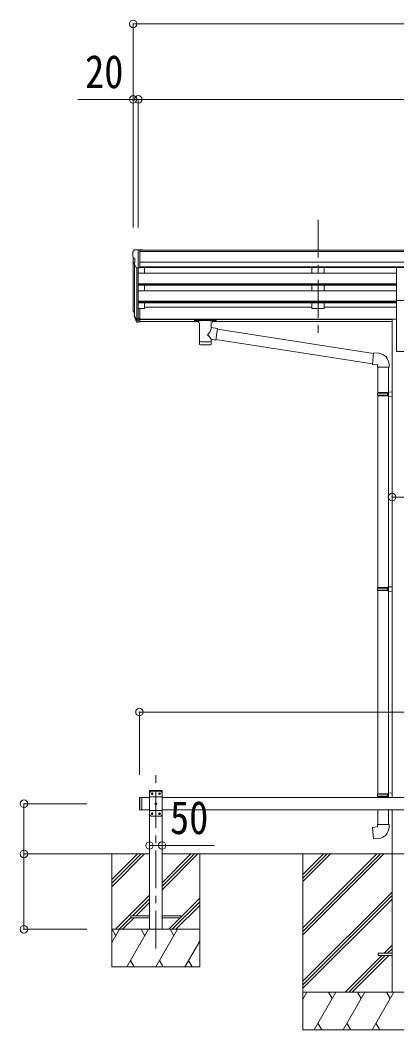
# Model space of a CAD drawing. Units: millimetres at full size, sheet at 1:30. Extents: x -8432 to 8432, y -5820 to 5820.
# Drawn here: x -1146 to 354, y -3235 to 784 of the extents above; entities that cross this region are included whole.
import ezdxf
from ezdxf.enums import TextEntityAlignment as Align

# ---------------------------------------------------------------- set-up
doc = ezdxf.new("R2010")
doc.units = ezdxf.units.MM
doc.header["$LTSCALE"] = 30
doc.header["$PDMODE"] = 32
doc.header["$PDSIZE"] = 30
doc.linetypes.add('CHAIN1', pattern=[8, 5, -1, 1, -1])
for name, color, linetype, lineweight in [('0-0_0', 7, 'Continuous', 9), ('0-1_本体', 5, 'CHAIN1', 9), ('0-3_ELV2', 4, 'Continuous', 9), ('0-6_OTH_LINE', 6, 'Continuous', 9), ('0-9_OUTLINE', 7, 'Continuous', 9)]:
    doc.layers.add(name, color=color, linetype=linetype, lineweight=lineweight)
doc.styles.add('ＭＳ ゴシック', font='')
doc.styles.get('ＭＳ ゴシック').set_extended_font_data('MS Gothic')

msp = doc.modelspace()

# ---------------------------------------------------------------- linework, layer by layer
at = {"layer": '0-0_0'}
for p, q in [((-880.61, -2534.54), (-630.61, -2534.54)), ((-780.61, -2534.54), (-780.61, -2984.54)), ((-780.61, -2636.89), (-678.26, -2534.54)), ((-780.61, -2651.03), (-664.12, -2534.54)), ((-780.61, -2665.17), (-649.98, -2534.54)), ((-580.61, -2677.3), (-437.84, -2534.54)), ((-580.61, -2663.16), (-451.99, -2534.54)), ((-580.61, -2649.02), (-466.13, -2534.54)), ((-580.61, -2534.54), (1805.39, -2534.54)), ((-430.61, -2984.54), (-430.61, -2534.54)), ((-19.81, -2534.54), (-19.81, -3234.54)), ((-19.81, -2828.71), (274.37, -2534.54)), ((-19.81, -2842.86), (288.51, -2534.54)), ((-19.81, -2857), (302.65, -2534.54)), ((-19.81, -2644.87), (90.52, -2534.54)), ((-19.81, -2630.73), (76.38, -2534.54)), ((-19.81, -2616.58), (62.24, -2534.54)), ((-19.81, -3040.85), (334.99, -2686.05)), ((-766.13, -2834.54), (-630.61, -2699.02)), ((-697.99, -2780.54), (-630.61, -2713.16)), ((-683.85, -2780.54), (-630.61, -2727.3)), ((-539.86, -2834.54), (-430.61, -2725.29)), ((-505.61, -2786.15), (-430.61, -2711.15)), ((-19.81, -3054.99), (334.99, -2700.19)), ((-19.81, -3069.13), (334.99, -2714.33)), ((-525.72, -2834.54), (-430.61, -2739.43)), ((-751.99, -2834.54), (-705.61, -2788.16)), ((-737.85, -2834.54), (-691.85, -2788.54)), ((-554, -2834.54), (-508, -2788.54)), ((-780.61, -2887.65), (-749.94, -2834.54)), ((-780.61, -2834.54), (-430.61, -2834.54)), ((-764.95, -2860.52), (-779.95, -2834.54)), ((-721.08, -2984.54), (-634.47, -2834.54)), ((-649.48, -2860.52), (-664.48, -2834.54)), ((-605.61, -2984.54), (-519, -2834.54)), ((-534.01, -2860.52), (-549.01, -2834.54)), ((-490.14, -2984.54), (-430.61, -2881.44)), ((303.13, -2930.04), (334.99, -2898.18)), ((317.27, -2930.04), (334.99, -2912.32)), ((331.42, -2930.04), (334.99, -2926.46)), ((-706.08, -2958.56), (-691.08, -2984.54)), ((-590.61, -2958.56), (-575.61, -2984.54)), ((-475.14, -2958.56), (-460.14, -2984.54)), ((148.63, -3084.54), (294.13, -2939.04)), ((162.77, -3084.54), (308.27, -2939.04)), ((176.92, -3084.54), (322.42, -2939.04)), ((-780.61, -2984.54), (-430.61, -2984.54)), ((780.19, -3084.54), (-19.81, -3084.54)), ((-19.81, -3112.04), (-3.93, -3084.54)), ((24.94, -3234.54), (111.54, -3084.54)), ((96.54, -3110.52), (81.54, -3084.54)), ((140.41, -3234.54), (227.01, -3084.54)), ((212.01, -3110.52), (197.01, -3084.54)), ((255.88, -3234.54), (342.48, -3084.54)), ((327.48, -3110.52), (312.48, -3084.54)), ((39.93, -3208.56), (54.93, -3234.54)), ((155.41, -3208.56), (170.4, -3234.54)), ((270.88, -3208.56), (285.88, -3234.54)), ((-19.81, -3234.54), (780.19, -3234.54))]:
    msp.add_line(p, q, dxfattribs=at)
at = {"layer": '0-1_本体'}
for p, q in [((40.39, -10.13), (40.39, -487.65)), ((-605.61, -2911.09), (-605.61, -2195.06))]:
    msp.add_line(p, q, dxfattribs=at)
at = {"layer": '0-3_ELV2'}
for p, q in [((-697.61, -138.91), (-697.61, -139.54)), ((-695.61, -160.11), (-695.61, -362.9)), ((-695.08, -160.72), (-689.76, -163.79)), ((-690.7, -130.11), (-694.77, -135.91)), ((-687.61, -129.54), (-689.94, -129.68)), ((-687.61, -129.54), (-669.11, -129.54)), ((-675.61, -129.54), (-675.61, -363.26)), ((-669.11, -129.54), (-659.11, -129.63)), ((-669.11, -201.52), (-669.11, -129.54)), ((4319.89, -131.14), (-669.11, -131.14)), ((4319.89, -136.36), (-669.11, -136.36)), ((-659.11, -131.14), (-659.11, -129.63)), ((-683.23, -200.71), (-692.24, -185.12)), ((-690.64, -187.88), (-690.64, -389.61)), ((-689.61, -164.05), (-689.61, -180.33)), ((4329.89, -179.89), (-669.11, -179.89)), ((4329.89, -197.74), (-669.11, -197.74)), ((352.89, -331.97), (352.89, -200.17)), ((352.89, -200.17), (407.89, -200.17)), ((-681.61, -202.05), (-681.62, -408.04)), ((-675.61, -202.52), (-680.82, -202.2)), ((-669.11, -201.52), (-675.61, -201.52)), ((-675.61, -223.05), (352.89, -223.05)), ((352.89, -200.99), (-669.11, -200.99)), ((-650.61, -200.99), (-650.61, -223.05)), ((15.39, -201.09), (15.39, -222.95)), ((65.39, -222.95), (15.39, -222.95)), ((65.39, -201.09), (65.39, -222.95)), ((-675.61, -264.93), (352.89, -264.93)), ((-675.61, -266.43), (352.89, -266.43)), ((-675.61, -270.74), (352.89, -270.74)), ((-650.61, -270.74), (-650.61, -293.16)), ((15.39, -270.74), (15.39, -293.06)), ((65.39, -293.06), (65.39, -270.74)), ((-675.61, -293.16), (352.89, -293.16)), ((65.39, -293.06), (15.39, -293.06)), ((-675.61, -335.04), (352.89, -335.04)), ((-675.61, -336.53), (352.89, -336.53)), ((-675.61, -340.85), (352.89, -340.85)), ((-650.61, -340.85), (-650.61, -363.89)), ((15.39, -358.95), (-650.61, -358.95)), ((15.39, -340.85), (15.39, -363.89)), ((65.39, -340.85), (65.39, -363.89)), ((352.89, -358.95), (65.39, -358.95)), ((352.89, -331.97), (352.89, -534.54)), ((352.89, -331.97), (407.89, -331.97)), ((-694.52, -377.45), (-690.64, -385.4)), ((-693.91, -376.07), (-690.64, -383.14)), ((-692.2, -388.73), (-691.86, -393.13)), ((-691.86, -393.13), (-683.05, -416.68)), ((-691.25, -392.57), (-683.05, -408.74)), ((-682.04, -407.61), (-689.8, -392.21)), ((-675.61, -363.26), (-675.61, -418.03)), ((-669.11, -363.26), (-675.61, -363.26)), ((-669.11, -363.26), (-669.11, -417.29)), ((-650.61, -363.89), (-669.11, -363.89)), ((65.39, -363.89), (15.39, -363.89)), ((-675.61, -408.29), (-680.74, -408.29)), ((-675.61, -410.1), (-680.46, -410.1)), ((-675.61, -418.03), (-680.46, -418.03)), ((-669.11, -403.39), (-675.61, -403.39)), ((-669.11, -408.27), (-675.61, -408.27)), ((-669.11, -417.29), (-675.61, -417.29)), ((-669.11, -405.97), (335.19, -405.97)), ((-669.11, -407.36), (335.19, -407.36)), ((-435.11, -415.05), (-669.11, -415.05)), ((335.19, -415.05), (-381.11, -415.05)), ((335.19, -405.54), (335.19, -2309.54)), ((335.19, -405.54), (352.89, -405.54)), ((352.89, -534.54), (407.89, -534.54)), ((-630.91, -2284.54), (-630.8, -2282.48)), ((-580.31, -2284.54), (-630.91, -2284.54)), ((-630.61, -2834.54), (-630.61, -2284.54)), ((-625.61, -2284.54), (-630.61, -2289.54)), ((-630.61, -2289.54), (-630.61, -2379.54)), ((-581.42, -2281.54), (-629.8, -2281.54)), ((-585.61, -2284.54), (-625.61, -2284.54)), ((-585.61, -2284.54), (-580.61, -2289.54)), ((-580.61, -2834.54), (-580.61, -2284.54)), ((-580.61, -2379.54), (-580.61, -2289.54)), ((-580.31, -2284.54), (-580.42, -2282.48)), ((-670.61, -2311.54), (-670.61, -2357.54)), ((-668.61, -2309.54), (-668.61, -2359.54)), ((-660.61, -2309.54), (-660.61, -2359.54)), ((-660.61, -2309.54), (-630.61, -2309.54)), ((-580.61, -2307.24), (-630.61, -2307.24)), ((-621.87, -2294.12), (-622.71, -2294.12)), ((-619.35, -2294.96), (-618.51, -2294.96)), ((-591.87, -2294.12), (-592.71, -2294.12)), ((-589.35, -2294.96), (-588.51, -2294.96)), ((-580.61, -2309.54), (1805.39, -2309.54)), ((-670.61, -2357.54), (-668.61, -2359.54)), ((-668.61, -2359.54), (-660.61, -2359.54)), ((-660.61, -2359.54), (-630.61, -2359.54)), ((-580.61, -2361.84), (-630.61, -2361.84)), ((-606.87, -2334.12), (-607.71, -2334.12)), ((-604.35, -2334.96), (-603.51, -2334.96)), ((-580.61, -2359.54), (1805.39, -2359.54)), ((335.39, -2359.54), (335.39, -3084.54)), ((-625.61, -2384.54), (-630.61, -2379.54)), ((-625.61, -2384.54), (-585.61, -2384.54)), ((-621.87, -2374.12), (-622.71, -2374.12)), ((-619.35, -2374.96), (-618.51, -2374.96)), ((-591.87, -2374.12), (-592.71, -2374.12)), ((-589.35, -2374.96), (-588.51, -2374.96)), ((-585.61, -2384.54), (-580.61, -2379.54)), ((-630.61, -2780.54), (-705.61, -2780.54)), ((-580.61, -2788.54), (-505.61, -2788.54)), ((280.19, -2930.04), (280.19, -2939.04)), ((280.19, -2930.04), (334.99, -2930.04)), ((280.19, -2939.04), (334.99, -2939.04))]:
    msp.add_line(p, q, dxfattribs=at)
for points in [[(-670.61, -2311.54), (-668.61, -2309.54), (-660.61, -2309.54)], [(-622.71, -2294.12), (-622.71, -2294.96), (-621.87, -2294.96)], [(-620.19, -2293.28), (-620.19, -2292.44), (-621.03, -2292.44), (-621.03, -2293.28)], [(-621.03, -2295.8), (-621.03, -2296.64), (-620.19, -2296.64), (-620.19, -2295.8)], [(-618.51, -2294.96), (-618.51, -2294.12), (-619.35, -2294.12)], [(-592.71, -2294.12), (-592.71, -2294.96), (-591.87, -2294.96)], [(-590.19, -2293.28), (-590.19, -2292.44), (-591.03, -2292.44), (-591.03, -2293.28)], [(-591.03, -2295.8), (-591.03, -2296.64), (-590.19, -2296.64), (-590.19, -2295.8)], [(-588.51, -2294.96), (-588.51, -2294.12), (-589.35, -2294.12)], [(-607.71, -2334.12), (-607.71, -2334.96), (-606.87, -2334.96)], [(-605.19, -2333.28), (-605.19, -2332.44), (-606.03, -2332.44), (-606.03, -2333.28)], [(-606.03, -2335.8), (-606.03, -2336.64), (-605.19, -2336.64), (-605.19, -2335.8)], [(-603.51, -2334.96), (-603.51, -2334.12), (-604.35, -2334.12)], [(-622.71, -2374.12), (-622.71, -2374.96), (-621.87, -2374.96)], [(-620.19, -2373.28), (-620.19, -2372.44), (-621.03, -2372.44), (-621.03, -2373.28)], [(-621.03, -2375.8), (-621.03, -2376.64), (-620.19, -2376.64), (-620.19, -2375.8)], [(-618.51, -2374.96), (-618.51, -2374.12), (-619.35, -2374.12)], [(-592.71, -2374.12), (-592.71, -2374.96), (-591.87, -2374.96)], [(-590.19, -2373.28), (-590.19, -2372.44), (-591.03, -2372.44), (-591.03, -2373.28)], [(-591.03, -2375.8), (-591.03, -2376.64), (-590.19, -2376.64), (-590.19, -2375.8)], [(-588.51, -2374.96), (-588.51, -2374.12), (-589.35, -2374.12)], [(-705.61, -2780.54), (-705.61, -2788.54), (-630.61, -2788.54)], [(-505.61, -2788.54), (-505.61, -2780.54), (-580.61, -2780.54)]]:
    msp.add_lwpolyline(points, dxfattribs=at)
for centre in [(-620.61, -2294.54), (-590.61, -2294.54), (-605.61, -2334.54), (-620.61, -2374.54), (-590.61, -2374.54)]:
    msp.add_circle(centre, 3.5, dxfattribs=at)
for centre, radius, start, end in [((-694.61, -138.91), 3, 93, 180), ((-495.61, -139.54), 202, 180, 184.94904), ((-690.71, -156.35), 6.18, 185.7035, 224.99897), ((-689.88, -130.68), 1, 93.5, 145), ((-689.64, -183.62), 3, 94.7167, 210), ((-689.91, -180.33), 0.3, 274.7167, 0), ((-689.91, -164.05), 0.3, 0, 60), ((-680.64, -199.21), 3, 210, 266.5), ((-666.43, -368.33), 29.53, 186.50806, 197.98144), ((-665.02, -366.58), 30.41, 187.1552, 198.19734), ((-629.8, -2282.54), 1, 90, 176.99994), ((-581.42, -2282.54), 1, 3.00011, 90), ((-621.87, -2293.28), 0.84, 270, 0), ((-621.87, -2295.8), 0.84, 0, 90), ((-619.35, -2293.28), 0.84, 180, 270), ((-619.35, -2295.8), 0.84, 90, 180), ((-591.87, -2293.28), 0.84, 270, 0), ((-591.87, -2295.8), 0.84, 0, 90), ((-589.35, -2293.28), 0.84, 180, 270), ((-589.35, -2295.8), 0.84, 90, 180), ((-606.87, -2333.28), 0.84, 270, 0), ((-606.87, -2335.8), 0.84, 0, 90), ((-604.35, -2333.28), 0.84, 180, 270), ((-604.35, -2335.8), 0.84, 90, 180), ((-621.87, -2373.28), 0.84, 270, 0), ((-621.87, -2375.8), 0.84, 0, 90), ((-619.35, -2373.28), 0.84, 180, 270), ((-619.35, -2375.8), 0.84, 90, 180), ((-591.87, -2373.28), 0.84, 270, 0), ((-591.87, -2375.8), 0.84, 0, 90), ((-589.35, -2373.28), 0.84, 180, 270), ((-589.35, -2375.8), 0.84, 90, 180)]:
    msp.add_arc(centre, radius, start, end, dxfattribs=at)
for centre, major_axis, ratio, start_param, end_param in [((-606.96, -368.77), (-89.06, 1.43), 0.57596, 6.1962358, 6.3678173), ((-607.75, -362.09), (87.93, 4.42), 0.541684, 3.0659337, 3.2228513), ((-690.9, -388.73), (1.3, 0), 0.90356, 1.3700892, 3.347195), ((-604.98, -372.54), (-89.07, 0), 0.90356, 0.2056023, 0.2515348), ((-605.69, -368.67), (-88.05, 0), 0.90356, 0.2662965, 0.3003836), ((-680.46, -407.39), (-3, 0), 0.90356, 0.5235988, 1.5707963), ((-680.46, -415.32), (3, 0), 0.90356, 3.6651914, 4.712389), ((-680.74, -406.94), (-1.5, 0), 0.90356, 0.5235988, 1.5707963)]:
    msp.add_ellipse(centre, major_axis=major_axis, ratio=ratio, start_param=start_param, end_param=end_param, dxfattribs=at)
at = {"layer": '0-6_OTH_LINE'}
for p, q in [((-695.61, 768.86), (-695.61, -40.71)), ((-695.61, 768.86), (6504.39, 768.86)), ((-695.61, 468.86), (-916.56, 468.86)), ((-695.61, 468.86), (-695.61, -40.71)), ((-675.61, 468.86), (-695.61, 468.86)), ((-675.61, 468.86), (-675.61, -40.71)), ((4336.39, 468.86), (-675.61, 468.86)), ((335.19, -1114.09), (425.19, -1114.09)), ((-670.61, -1969.79), (-670.61, -2219.79)), ((-670.61, -1969.79), (4331.39, -1969.79)), ((-1130.61, -2334.54), (-880.61, -2334.54)), ((-1130.61, -2334.54), (-1130.61, -2534.54)), ((-630.61, -2500.98), (-580.61, -2500.98)), ((-580.61, -2500.98), (-372.11, -2500.98)), ((-1130.61, -2534.54), (-880.61, -2534.54)), ((-1130.61, -2534.54), (-1130.61, -2834.54)), ((-1130.61, -2834.54), (-880.61, -2834.54))]:
    msp.add_line(p, q, dxfattribs=at)
for p in [(-695.61, 768.86), (-695.61, 468.86), (-675.61, 468.86), (335.19, -1114.09), (-670.61, -1969.79), (-1130.61, -2334.54), (-630.61, -2500.98), (-580.61, -2500.98), (-1130.61, -2534.54), (-1130.61, -2834.54)]:
    msp.add_point(p, dxfattribs=at)
at = {"layer": '0-9_OUTLINE'}
for p, q in [((-451.61, -408.14), (-451.61, -413.9)), ((-449.61, -407.47), (-366.61, -407.47)), ((-449.61, -409.65), (-366.61, -409.65)), ((-449.61, -414.56), (-435.11, -414.56)), ((-435.11, -420.2), (-435.11, -413.66)), ((-431.01, -421.12), (-431.03, -506.56)), ((-385.21, -439.87), (-385.21, -421.12)), ((-359.99, -443.78), (-385.21, -439.86)), ((-381.11, -420.2), (-381.11, -413.66)), ((-381.11, -414.56), (-366.61, -414.56)), ((-364.61, -408.14), (-364.61, -413.9)), ((-359.99, -443.78), (-367.01, -489.03)), ((260.99, -542.18), (-360.31, -445.79)), ((-385.19, -506.56), (-385.21, -485.9)), ((-385.21, -486.21), (-367.01, -489.03)), ((257.33, -584.11), (-366.74, -487.29)), ((282, -542.05), (261.16, -540.23)), ((277.08, -597.8), (323.08, -597.8)), ((279.19, -597.8), (279.19, -698.61)), ((321.19, -597.8), (321.19, -696.05)), ((323.08, -597.8), (323.08, -586.88)), ((277.19, -700.61), (278.19, -698.61)), ((277.19, -700.61), (321.19, -700.61)), ((277.19, -700.61), (277.19, -708.61)), ((277.19, -708.61), (321.19, -708.61)), ((277.19, -708.61), (278.19, -710.61)), ((278.19, -698.61), (321.19, -698.61)), ((278.19, -710.61), (321.19, -710.61)), ((279.19, -710.61), (279.19, -1474.48)), ((316.71, -700.61), (316.28, -698.61)), ((319.19, -696.11), (335.19, -695.63)), ((319.19, -698.11), (319.19, -696.11)), ((319.19, -698.11), (321.19, -698.11)), ((319.19, -713.11), (319.19, -711.11)), ((319.19, -713.11), (335.19, -713.58)), ((321.19, -713.16), (321.19, -1471.92)), ((335.19, -695.63), (335.19, -713.58)), ((277.19, -1476.48), (278.19, -1474.48)), ((277.19, -1476.48), (321.19, -1476.48)), ((277.19, -1476.48), (277.19, -1484.48)), ((277.19, -1484.48), (321.19, -1484.48)), ((277.19, -1484.48), (278.19, -1486.48)), ((278.19, -1474.48), (321.19, -1474.48)), ((278.19, -1486.48), (321.19, -1486.48)), ((279.19, -1486.48), (279.19, -2294.98)), ((316.71, -1476.48), (316.28, -1474.48)), ((319.19, -1471.98), (335.19, -1471.51)), ((319.19, -1473.98), (319.19, -1471.98)), ((319.19, -1473.98), (321.19, -1473.98)), ((335.19, -1471.51), (335.19, -1489.45)), ((319.19, -1488.98), (319.19, -1486.98)), ((319.19, -1488.98), (335.19, -1489.45)), ((321.19, -1489.04), (321.19, -2292.42)), ((277.19, -2296.98), (278.19, -2294.98)), ((277.19, -2296.98), (321.19, -2296.98)), ((277.19, -2296.98), (277.19, -2304.98)), ((277.19, -2304.98), (321.19, -2304.98)), ((277.19, -2304.98), (278.19, -2306.98)), ((278.19, -2294.98), (321.19, -2294.98)), ((278.19, -2306.98), (321.19, -2306.98)), ((279.19, -2306.98), (279.19, -2309.54)), ((316.71, -2296.98), (316.28, -2294.98)), ((319.19, -2292.48), (335.19, -2292.01)), ((319.19, -2294.48), (319.19, -2292.48)), ((319.19, -2294.48), (321.19, -2294.48)), ((319.19, -2309.48), (319.19, -2307.48)), ((319.19, -2309.48), (321.19, -2309.54)), ((335.19, -2292.01), (335.19, -2309.54)), ((279.19, -2359.54), (279.19, -2416.98)), ((321.19, -2359.54), (321.19, -2416.98)), ((277.19, -2416.98), (323.19, -2416.98)), ((277.19, -2426.98), (277.19, -2416.98)), ((323.19, -2416.98), (323.19, -2427.9))]:
    msp.add_line(p, q, dxfattribs=at)
for points in [[(-451.61, -408.14), (-451.57, -407.94), (-451.49, -407.8), (-451.39, -407.71), (-451.29, -407.65), (-451.17, -407.61), (-450.88, -407.54), (-450.39, -407.5), (-449.84, -407.48), (-449.61, -407.47)], [(-451.61, -413.9), (-451.57, -414.09), (-451.49, -414.23), (-451.39, -414.32), (-451.29, -414.38), (-451.17, -414.43), (-450.88, -414.49), (-450.39, -414.54), (-449.84, -414.56), (-449.61, -414.56)], [(-366.61, -407.47), (-366.26, -407.48), (-365.73, -407.5), (-365.28, -407.55), (-364.97, -407.63), (-364.81, -407.73), (-364.69, -407.87), (-364.62, -408.05), (-364.61, -408.14)], [(-366.61, -414.56), (-366.26, -414.56), (-365.73, -414.53), (-365.28, -414.48), (-364.97, -414.4), (-364.81, -414.3), (-364.69, -414.16), (-364.62, -413.99), (-364.61, -413.9)], [(261.16, -540.23), (257.16, -586.06), (277.08, -587.8), (277.08, -597.8)], [(316.71, -700.61), (316.71, -708.61), (316.28, -710.61)], [(319.19, -711.11), (321.19, -711.11), (321.19, -698.11)], [(316.71, -1476.48), (316.71, -1484.48), (316.28, -1486.48)], [(319.19, -1486.98), (321.19, -1486.98), (321.19, -1473.98)], [(316.71, -2296.98), (316.71, -2304.98), (316.28, -2306.98)], [(319.19, -2307.48), (321.19, -2307.48), (321.19, -2294.48)], [(282.11, -2472.73), (261.28, -2474.55), (257.27, -2428.72), (277.19, -2426.98)]]:
    msp.add_lwpolyline(points, dxfattribs=at)
for centre, start, end in [((278.08, -586.88), 0, 85), ((278.19, -2427.9), 275, 0)]:
    msp.add_arc(centre, 45, start, end, dxfattribs=at)
for centre, major_axis, ratio, start_param, end_param in [((-449.61, -409.87), (2, 0), 0.109601, 1.5707963, 3.1415927), ((-408.11, -413.66), (27, 0), 0.070066, 6.2831853, 9.424778), ((-408.11, -466.41), (-22.81, -26.62), 0.234429, 1.6855472, 3.1268519), ((-397.11, -417.64), (16, 0), 0.361356, 6.2636979, 6.2831853), ((-366.61, -409.87), (2, 0), 0.109601, 0, 1.5707963), ((-405.56, -463.76), (20.32, -22.25), 0.045535, 0.0389954, 1.3075346), ((-408.11, -506.56), (22.92, 0), 0.101955, 3.1415499, 6.2833984), ((-408.11, -494.12), (22.91, 0), 0.122865, 3.1415927, 6.2831853)]:
    msp.add_ellipse(centre, major_axis=major_axis, ratio=ratio, start_param=start_param, end_param=end_param, dxfattribs=at)

# ---------------------------------------------------------------- texts
at = {"layer": '0-6_OTH_LINE', "color": 7, "style": 'ＭＳ ゴシック', "width": 0.85}
for s, p in [('20', (-887.09, 473.84)), ('50', (-549.11, -2495.16))]:
    msp.add_text(s, height=132, dxfattribs=at).set_placement(p, align=Align.BOTTOM_LEFT)

doc.saveas('drawing.dxf')
